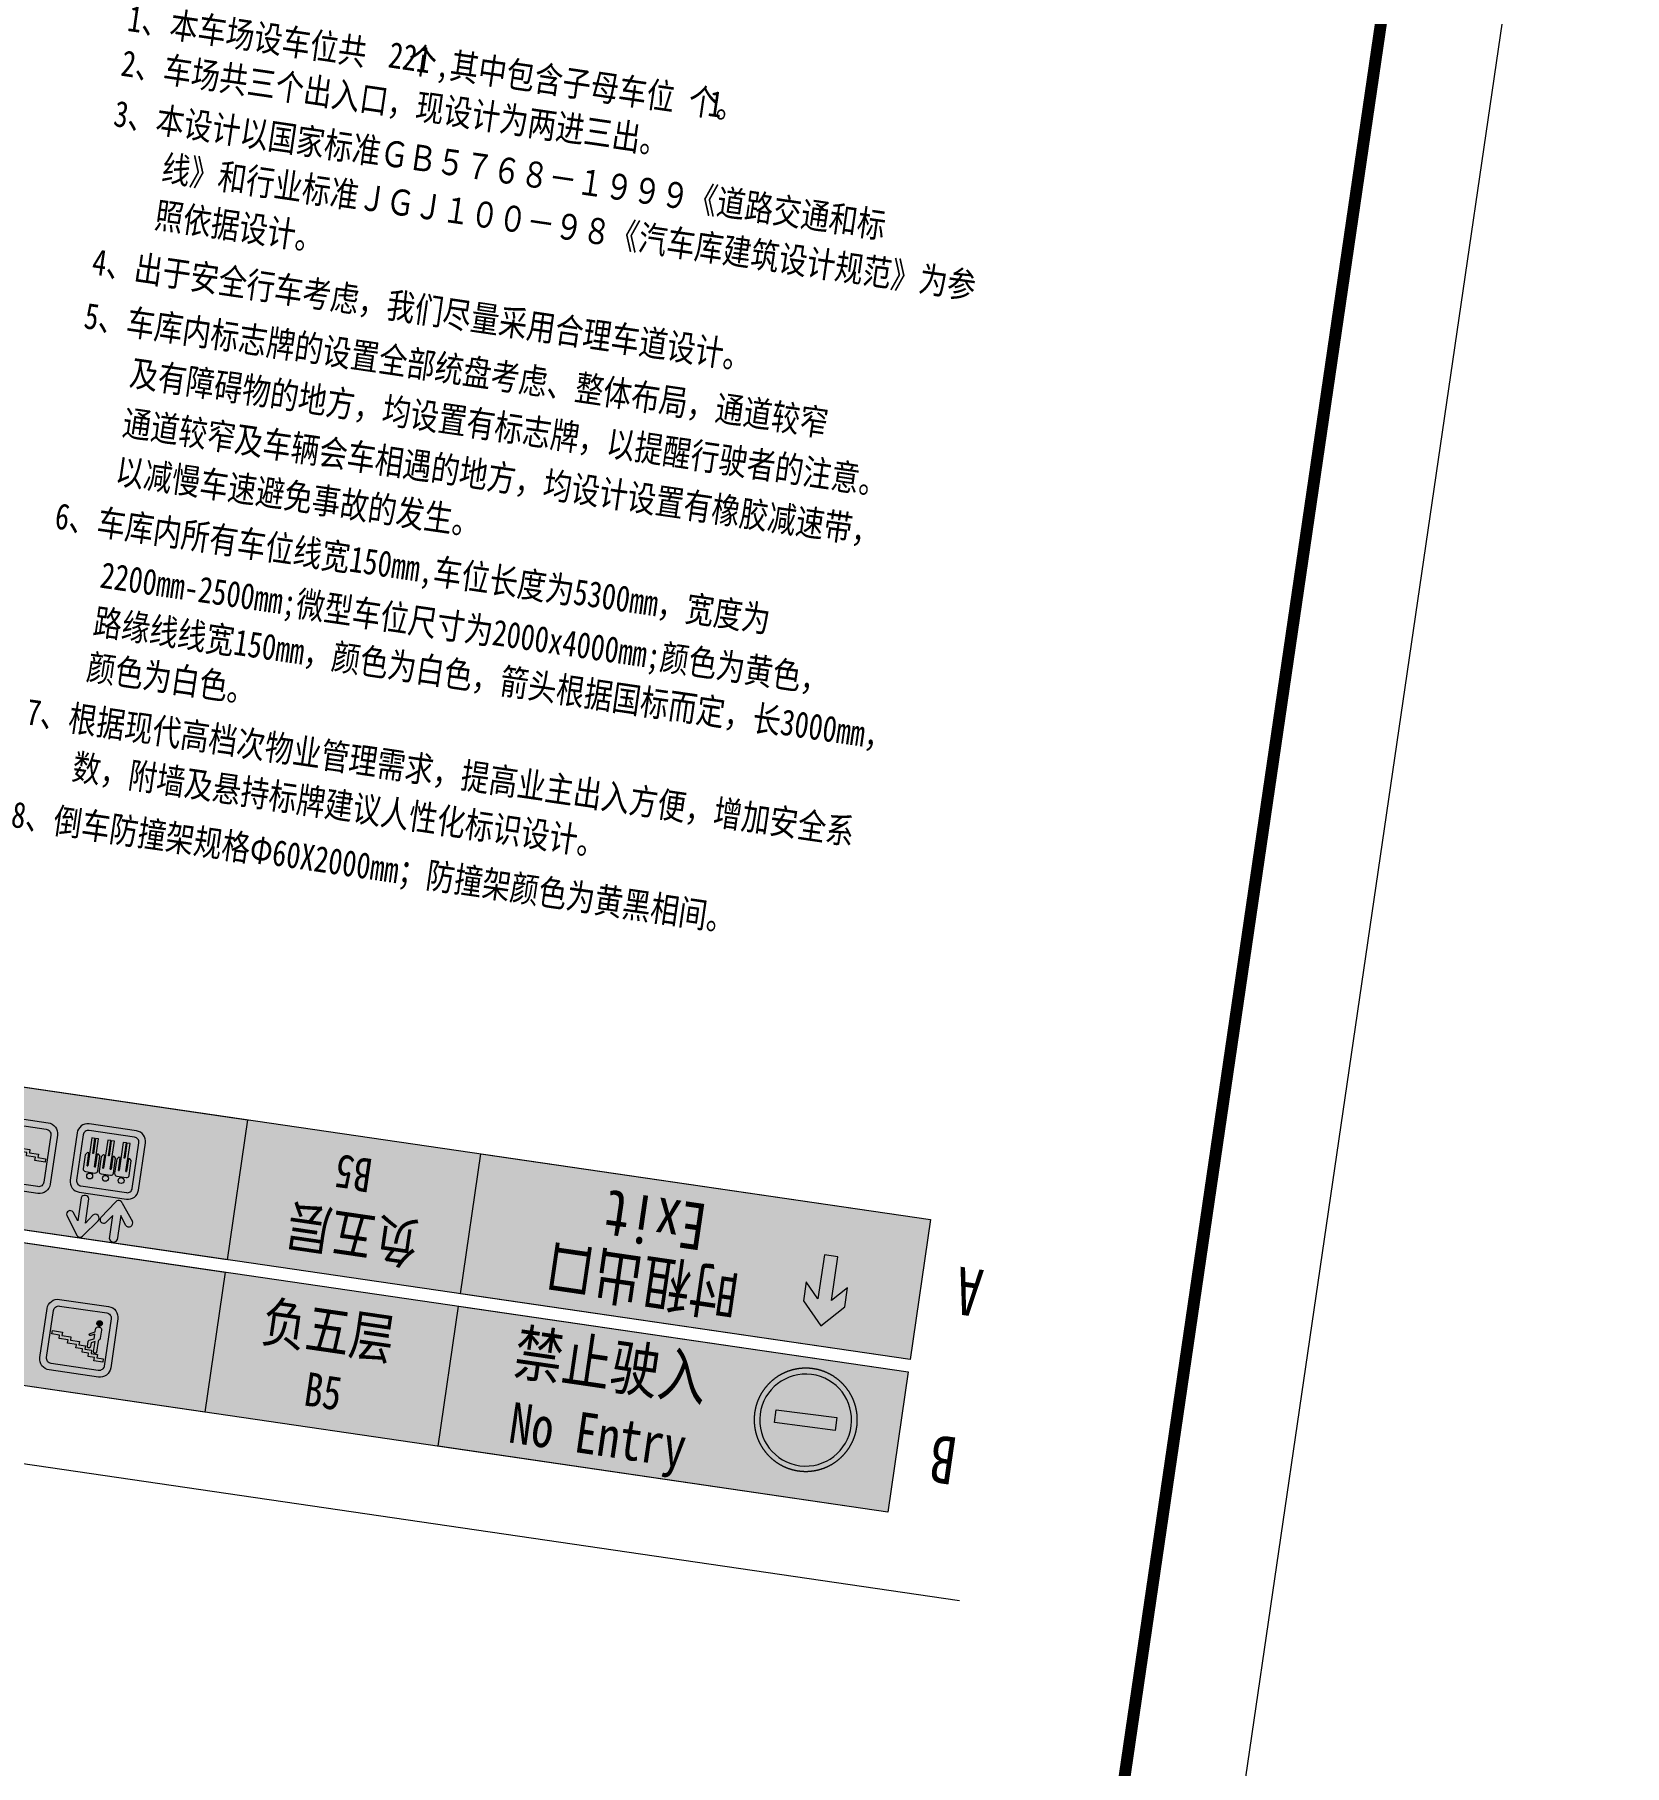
# Model space of a CAD drawing. Header units: inches. Extents: x -414268 to 632271, y -366004 to 318730.
# Drawn here: x -198109 to -158232, y 188726 to 232123 of the extents above; entities that cross this region are included whole.
import ezdxf

# ---------------------------------------------------------------- set-up
doc = ezdxf.new("R2010")
doc.units = ezdxf.units.IN
doc.header["$LTSCALE"] = 1200
doc.header["$MEASUREMENT"] = 0
doc.linetypes.add('DASHED', pattern=[19.05, 12.7, -6.35])
doc.layers.get('0').update_dxf_attribs({"linetype": 'CONTINUOUS', "lineweight": 0})
for name, color, linetype, lineweight in [('0--PAI--', 7, 'CONTINUOUS', 0), ('0--PAI--RED', 1, 'CONTINUOUS', 0), ('0--灯箱字(黄底黑字)', 7, 'CONTINUOUS', 0), ('0-增加车位', 6, 'CONTINUOUS', 0), ('PUB_TITLE', 7, 'CONTINUOUS', 0)]:
    doc.layers.add(name, color=color, linetype=linetype, lineweight=lineweight)
doc.layers.add('0--灯箱--字', color=7, linetype='CONTINUOUS', lineweight=0, true_color=0xf7f7f7)
doc.layers.add('0-栋牌字体', color=7, linetype='CONTINUOUS', lineweight=0, true_color=0xf7f7f7)
doc.styles.add('-宋体', font='', dxfattribs={"width": 0.8})
doc.styles.add('-黑体', font='simhei.ttf', dxfattribs={"width": 0.8})
doc.styles.get('-宋体').set_extended_font_data('SimSun')

# ---------------------------------------------------------------- blocks, each defined once
blk = doc.blocks.new('A$C27BC456A')
blk.add_hatch(color=250).paths.add_polyline_path([(14885, 112856), (14885, 114956), (8330, 114956), (8330, 112856)])
at = {"color": 250}
blk.add_lwpolyline([(8330, 114956), (14885, 114956), (14885, 112856), (8330, 112856), (8330, 114956)], dxfattribs=at)
blk = doc.blocks.new('A$C36DA1677')
at = {"layer": '0--PAI--RED'}
h = blk.add_hatch(color=256, dxfattribs=at)
edge = h.paths.add_edge_path()
edge.add_arc((120, 120), 120, 0, 360)
h.paths.add_polyline_path([(200, 103), (200, 137), (40, 137), (40, 103)], flags=16)
at = {"layer": '0--PAI--'}
blk.add_lwpolyline([(200, 103), (200, 137), (40, 137), (40, 103)], close=True, dxfattribs=at)
blk.add_circle((120, 120), 120, dxfattribs=at)
blk = doc.blocks.new('A$C443C2777')
at = {"layer": '0--PAI--', "xscale": 9, "yscale": 9, "zscale": 9}
blk.add_blockref('A$C36DA1677', (0, 0), dxfattribs=at)
blk = doc.blocks.new('A$C01A83D55')
at = {"linetype": 'DASHED', "lineweight": 15, "ltscale": 20, "true_color": 0xeff0f0}
h = blk.add_hatch(color=7, dxfattribs=at)
h.paths.add_polyline_path([(0, 1675, 1), (3350, 1675, 1)])
h.paths.add_polyline_path([(3168, 1685, -1), (182, 1685, -1)], flags=16)
h.paths.add_polyline_path([(2671, 1896), (2671, 1473), (680, 1473), (680, 1896)], flags=0)
at = {"true_color": 0xeff0f0}
blk.add_hatch(color=7, dxfattribs=at).paths.add_polyline_path([(2671, 1473), (2671, 1896), (680, 1896), (680, 1473)])
at = {"linetype": 'DASHED', "lineweight": 15, "ltscale": 20}
blk.add_circle((1675, 1675), 1675, dxfattribs=at)
at = {"xscale": 1.382400000002235, "yscale": 1.382400000002235, "zscale": 1.382400000002235}
blk.add_blockref('A$C443C2777', (182, 192), dxfattribs=at)
blk = doc.blocks.new('A$C744A17C1')
at = {"true_color": 0xf7f7f7}
h = blk.add_hatch(color=7, dxfattribs=at)
edge = h.paths.add_edge_path()
edge.add_line((-3036, 95701), (-4283, 95701))
edge.add_arc((-4283, 95427), 273, 90, 180)
edge.add_line((-4556, 95427), (-4556, 94185))
edge.add_arc((-4283, 94185), 273, 180, 270)
edge.add_line((-4283, 93912), (-3036, 93912))
edge.add_arc((-3036, 94185), 273, 270, 360)
edge.add_line((-2763, 94185), (-2763, 95427))
edge.add_arc((-3036, 95427), 273, 0, 90)
edge = h.paths.add_edge_path(flags=16)
edge.add_line((-3061, 95535), (-4258, 95535))
edge.add_arc((-4258, 95403), 132, 90, 180)
edge.add_line((-4390, 95403), (-4390, 94210))
edge.add_arc((-4258, 94210), 132, 180, 270)
edge.add_line((-4258, 94078), (-3061, 94078))
edge.add_arc((-3061, 94210), 132, 270, 360)
edge.add_line((-2928, 94210), (-2928, 95403))
edge.add_arc((-3061, 95403), 132, 0, 90)
for points in [[(-4150, 94529), (-4150, 94521), (-4147, 94514), (-4143, 94507), (-4138, 94502), (-4126, 94495), (-4111, 94492), (-4097, 94495), (-4091, 94497), (-4085, 94502), (-4080, 94507), (-4076, 94514), (-4074, 94521), (-4073, 94530), (-4073, 94786), (-3976, 94739), (-3975, 94643), (-3974, 94633), (-3972, 94625), (-3968, 94617), (-3963, 94612), (-3957, 94607), (-3951, 94604), (-3936, 94601), (-3922, 94603), (-3916, 94606), (-3910, 94611), (-3905, 94616), (-3901, 94623), (-3898, 94631), (-3898, 94641), (-3898, 94756), (-3900, 94770), (-3905, 94780), (-3913, 94789), (-3922, 94795), (-3922, 94795), (-4039, 94850), (-4039, 94962), (-3945, 94916), (-3932, 94912), (-3920, 94914), (-3911, 94919), (-3905, 94927), (-3902, 94936), (-3904, 94946), (-3910, 94955), (-3915, 94960), (-3922, 94963), (-4039, 95021), (-4039, 95091), (-4041, 95107), (-4046, 95120), (-4053, 95132), (-4063, 95141), (-4074, 95148), (-4086, 95154), (-4100, 95156), (-4114, 95158), (-4128, 95157), (-4142, 95154), (-4155, 95148), (-4166, 95141), (-4175, 95132), (-4183, 95121), (-4188, 95108), (-4190, 95093), (-4190, 94884), (-4189, 94874), (-4186, 94864), (-4177, 94847), (-4164, 94833), (-4150, 94822), (-4150, 94794)], [(-4106, 95186), (-4093, 95189), (-4081, 95195), (-4071, 95203), (-4063, 95213), (-4056, 95224), (-4052, 95236), (-4051, 95250), (-4052, 95263), (-4056, 95275), (-4063, 95286), (-4071, 95296), (-4081, 95304), (-4093, 95310), (-4106, 95314), (-4119, 95315), (-4134, 95314), (-4146, 95310), (-4158, 95304), (-4168, 95296), (-4176, 95286), (-4182, 95275), (-4187, 95263), (-4188, 95250), (-4187, 95236), (-4182, 95224), (-4176, 95213), (-4168, 95203), (-4158, 95195), (-4146, 95189), (-4133, 95186), (-4119, 95184)]]:
    blk.add_hatch(color=256).paths.add_polyline_path(points)
blk.add_hatch(color=7, dxfattribs=at).paths.add_polyline_path([(-2973, 94899), (-3229, 94898), (-3229, 94814), (-3456, 94813), (-3456, 94729), (-3683, 94728), (-3683, 94643), (-3849, 94643), (-3848, 94559), (-4016, 94558), (-4016, 94474), (-4177, 94473), (-4177, 94389), (-4338, 94388), (-4337, 94303), (-4113, 94304), (-4113, 94389), (-3952, 94389), (-3952, 94474), (-3789, 94474), (-3789, 94559), (-3621, 94559), (-3621, 94636), (-3621, 94644), (-3394, 94644), (-3395, 94729), (-3167, 94729), (-3168, 94814), (-2973, 94814)])
at = {"color": 7, "lineweight": 0, "ltscale": 5, "true_color": 0xf7f7f7}
for points in [[(-3036, 95701), (-4283, 95701, 0.414214), (-4556, 95427), (-4556, 94185, 0.414214), (-4283, 93912), (-3036, 93912, 0.414214), (-2763, 94185), (-2763, 95427, 0.414214)], [(-3061, 95535), (-4258, 95535, 0.414214), (-4390, 95403), (-4390, 94210, 0.414214), (-4258, 94078), (-3061, 94078, 0.414214), (-2928, 94210), (-2928, 95403, 0.414214)]]:
    blk.add_lwpolyline(points, format="xyb", close=True, dxfattribs=at)
at = {"color": 7, "true_color": 0xf7f7f7}
blk.add_lwpolyline([(-2972, 94814), (-2973, 94899), (-3229, 94898), (-3229, 94814), (-3456, 94813), (-3456, 94729), (-3683, 94728), (-3683, 94643), (-3849, 94643), (-3848, 94559), (-4016, 94558), (-4016, 94474), (-4177, 94473), (-4177, 94389), (-4338, 94388), (-4337, 94303), (-4113, 94304), (-4113, 94389), (-3952, 94389), (-3952, 94474), (-3789, 94474), (-3789, 94559), (-3621, 94559), (-3621, 94636), (-3621, 94644), (-3394, 94644), (-3395, 94729), (-3167, 94729), (-3168, 94814), (-2973, 94814), (-2973, 94899)], dxfattribs=at)
at = {"layer": '0-栋牌字体', "linetype": 'ByBlock'}
for points in [[(-4150, 94529), (-4150, 94521), (-4147, 94514), (-4143, 94507), (-4138, 94502), (-4126, 94495), (-4111, 94492), (-4097, 94495), (-4091, 94497), (-4085, 94502), (-4080, 94507), (-4076, 94514), (-4074, 94521), (-4073, 94530), (-4073, 94786), (-3976, 94739), (-3975, 94643), (-3974, 94633), (-3972, 94625), (-3968, 94617), (-3963, 94612), (-3957, 94607), (-3951, 94604), (-3936, 94601), (-3922, 94603), (-3916, 94606), (-3910, 94611), (-3905, 94616), (-3901, 94623), (-3898, 94631), (-3898, 94641), (-3898, 94756), (-3900, 94770), (-3905, 94780), (-3913, 94789), (-3922, 94795), (-3922, 94795), (-4039, 94850), (-4039, 94962), (-3945, 94916), (-3932, 94912), (-3920, 94914), (-3911, 94919), (-3905, 94927), (-3902, 94936), (-3904, 94946), (-3910, 94955), (-3915, 94960), (-3922, 94963), (-4039, 95021), (-4039, 95091), (-4041, 95107), (-4046, 95120), (-4053, 95132), (-4063, 95141), (-4074, 95148), (-4086, 95154), (-4100, 95156), (-4114, 95158), (-4128, 95157), (-4142, 95154), (-4155, 95148), (-4166, 95141), (-4175, 95132), (-4183, 95121), (-4188, 95108), (-4190, 95093), (-4190, 94884), (-4189, 94874), (-4186, 94864), (-4177, 94847), (-4164, 94833), (-4150, 94822), (-4150, 94794)], [(-4106, 95186), (-4093, 95189), (-4081, 95195), (-4071, 95203), (-4063, 95213), (-4056, 95224), (-4052, 95236), (-4051, 95250), (-4052, 95263), (-4056, 95275), (-4063, 95286), (-4071, 95296), (-4081, 95304), (-4093, 95310), (-4106, 95314), (-4119, 95315), (-4134, 95314), (-4146, 95310), (-4158, 95304), (-4168, 95296), (-4176, 95286), (-4182, 95275), (-4187, 95263), (-4188, 95250), (-4187, 95236), (-4182, 95224), (-4176, 95213), (-4168, 95203), (-4158, 95195), (-4146, 95189), (-4133, 95186), (-4119, 95184)]]:
    blk.add_lwpolyline(points, close=True, dxfattribs=at)
blk = doc.blocks.new('A$C53BB72EC')
at = {"layer": '0--灯箱--字', "true_color": 0xf7f7f7}
blk.add_hatch(color=7, dxfattribs=at).paths.add_polyline_path([(6264, -28315), (5705, -27793), (5226, -27793), (5600, -28143), (4493, -28143), (4493, -28486), (5600, -28486), (5226, -28836), (5705, -28836)])
at = {"layer": '0--灯箱--字', "color": 7, "true_color": 0xf7f7f7}
blk.add_lwpolyline([(6264, -28315), (5705, -27793), (5226, -27793), (5600, -28143), (4493, -28143), (4493, -28486), (5600, -28486), (5226, -28836), (5705, -28836)], close=True, dxfattribs=at)

msp = doc.modelspace()

# ---------------------------------------------------------------- hatches: boundary and pattern name
for points in [[(-192767.1, 204916.6), (-203728.6, 206519.8), (-204242.2, 203008.1), (-193280.7, 201405)], [(-186914.4, 204060.7), (-187428, 200549), (-176149, 198899.5), (-175635.5, 202411.1)], [(-187986.8, 196728.3), (-176707.8, 195078.8), (-176194.2, 198590.4), (-187473.2, 200240)]]:
    msp.add_hatch(color=250).paths.add_polyline_path(points)
at = {"lineweight": 0, "ltscale": 5}
for points in [[(-187428, 200549), (-193280.7, 201405), (-192767.1, 204916.6), (-186914.4, 204060.7)], [(-193325.9, 201096), (-187473.2, 200240), (-187986.8, 196728.3), (-193839.5, 197584.3)]]:
    msp.add_hatch(color=152, dxfattribs=at).paths.add_polyline_path(points)
at = {"lineweight": 0, "ltscale": 5, "true_color": 0xf7f7f7}
h = msp.add_hatch(color=7, dxfattribs=at)
edge = h.paths.add_edge_path(flags=0)
edge.add_arc((-195940.1, 203389), 74, 351.6794, 711.6794, ccw=False)
edge = h.paths.add_edge_path(flags=0)
edge.add_arc((-196331.7, 203446.3), 74, 351.6794, 711.6794, ccw=False)
edge = h.paths.add_edge_path(flags=0)
edge.add_arc((-196727.3, 203504.1), 74, 351.6794, 711.6794, ccw=False)
edge = h.paths.add_edge_path()
edge.add_line((-196993.9, 203099.3), (-195802.8, 202925.1))
edge.add_arc((-195764.6, 203186.2), 263.9, 621.6794, 711.6794)
edge.add_line((-195503.5, 203148), (-195329.9, 204335))
edge.add_arc((-195591, 204373.2), 263.9, 711.6794, 801.6794)
edge.add_line((-195552.8, 204634.3), (-196743.9, 204808.5))
edge.add_arc((-196782.1, 204547.4), 263.9, 441.6794, 531.6794)
edge.add_line((-197043.2, 204585.6), (-197216.8, 203398.6))
edge.add_arc((-196955.7, 203360.4), 263.9, 531.6794, 621.6794)
edge = h.paths.add_edge_path(flags=16)
edge.add_line((-196947, 203254), (-195803.4, 203086.8))
edge.add_arc((-195784.9, 203213.4), 128, 621.6794, 711.6794)
edge.add_line((-195658.3, 203194.9), (-195491.6, 204334.4))
edge.add_arc((-195618.2, 204352.9), 128, 711.6794, 801.6794)
edge.add_line((-195599.7, 204479.5), (-196743.3, 204646.8))
edge.add_arc((-196761.8, 204520.2), 128, 441.6794, 531.6794)
edge.add_line((-196888.4, 204538.7), (-197055.1, 203399.2))
edge.add_arc((-196928.5, 203380.6), 128, 531.6794, 621.6794)
edge = h.paths.add_edge_path(flags=0)
edge.add_line((-195818, 203617.3), (-195800, 203614.6))
edge.add_line((-195800, 203614.6), (-195753.4, 203933))
edge.add_arc((-195745.5, 203931.8), 8, 441.6794, 531.6794, ccw=False)
edge.add_line((-195744.3, 203939.8), (-195727.7, 203937.3))
edge.add_arc((-195728.9, 203929.4), 8, 399.75941, 441.6794, ccw=False)
edge.add_line((-195722.7, 203934.5), (-195714.4, 203924.6))
edge.add_line((-195714.4, 203924.6), (-195687.4, 203892.1))
edge.add_arc((-195693.6, 203887), 8, 351.6794, 399.75941, ccw=False)
edge.add_line((-195685.7, 203885.8), (-195739.4, 203518.3))
edge.add_arc((-195802.7, 203527.6), 64, 621.6794, 711.6794, ccw=False)
edge.add_line((-195812, 203464.2), (-196047.3, 203498.7))
edge.add_arc((-196038.1, 203562), 64, 531.6794, 621.6794, ccw=False)
edge.add_line((-196101.4, 203571.2), (-196049.8, 203923.9))
edge.add_line((-196049.8, 203923.9), (-195999.7, 203973.8))
edge.add_arc((-195994, 203968.1), 8, 441.6794, 494.85909, ccw=False)
edge.add_line((-195992.9, 203976), (-195965.9, 203972.1))
edge.add_arc((-195967.1, 203964.2), 8, 351.6794, 441.6794, ccw=False)
edge.add_line((-195959.1, 203963), (-196005.8, 203644.3))
edge.add_line((-196005.8, 203644.3), (-195986.6, 203641.5))
edge.add_line((-195986.6, 203641.5), (-195883.8, 204344.3))
edge.add_line((-195883.8, 204344.3), (-195806.9, 204333.1))
edge.add_line((-195806.9, 204333.1), (-195862.2, 203954.7))
edge.add_line((-195862.2, 203954.7), (-195847.7, 203952.5))
edge.add_line((-195847.7, 203952.5), (-195792.3, 204330.9))
edge.add_line((-195792.3, 204330.9), (-195715.3, 204319.7))
edge.add_line((-195715.3, 204319.7), (-195818, 203617.3))
edge = h.paths.add_edge_path(flags=0)
edge.add_line((-196209.6, 203674.6), (-196191.6, 203671.9))
edge.add_line((-196191.6, 203671.9), (-196145, 203990.3))
edge.add_arc((-196137.1, 203989.1), 8, 441.6794, 531.6794, ccw=False)
edge.add_line((-196136, 203997), (-196119.3, 203994.6))
edge.add_arc((-196120.5, 203986.7), 8, 399.75941, 441.6794, ccw=False)
edge.add_line((-196114.3, 203991.8), (-196106, 203981.8))
edge.add_line((-196106, 203981.8), (-196079.1, 203949.4))
edge.add_arc((-196085.2, 203944.3), 8, 351.6794, 399.75941, ccw=False)
edge.add_line((-196077.3, 203943.1), (-196131, 203575.6))
edge.add_arc((-196194.3, 203584.8), 64, 621.6794, 711.6794, ccw=False)
edge.add_line((-196203.6, 203521.5), (-196438.9, 203555.9))
edge.add_arc((-196429.7, 203619.2), 64, 531.6794, 621.6794, ccw=False)
edge.add_line((-196493, 203628.5), (-196441.4, 203981.2))
edge.add_line((-196441.4, 203981.2), (-196391.3, 204031.1))
edge.add_arc((-196385.7, 204025.4), 8, 441.6794, 494.85909, ccw=False)
edge.add_line((-196384.5, 204033.3), (-196357.5, 204029.4))
edge.add_arc((-196358.7, 204021.4), 8, 351.6794, 441.6794, ccw=False)
edge.add_line((-196350.8, 204020.3), (-196397.4, 203701.6))
edge.add_line((-196397.4, 203701.6), (-196378.2, 203698.8))
edge.add_line((-196378.2, 203698.8), (-196275.4, 204401.6))
edge.add_line((-196275.4, 204401.6), (-196198.5, 204390.3))
edge.add_line((-196198.5, 204390.3), (-196253.8, 204011.9))
edge.add_line((-196253.8, 204011.9), (-196239.3, 204009.8))
edge.add_line((-196239.3, 204009.8), (-196184, 204388.2))
edge.add_line((-196184, 204388.2), (-196106.9, 204376.9))
edge.add_line((-196106.9, 204376.9), (-196209.6, 203674.6))
edge = h.paths.add_edge_path(flags=0)
edge.add_line((-196604.8, 203732.3), (-196586.8, 203729.7))
edge.add_line((-196586.8, 203729.7), (-196540.2, 204048.1))
edge.add_arc((-196532.3, 204046.9), 8, 441.6794, 531.6794, ccw=False)
edge.add_line((-196531.1, 204054.8), (-196514.5, 204052.4))
edge.add_arc((-196515.7, 204044.5), 8, 399.75941, 441.6794, ccw=False)
edge.add_line((-196509.5, 204049.6), (-196501.2, 204039.6))
edge.add_line((-196501.2, 204039.6), (-196474.2, 204007.2))
edge.add_arc((-196480.4, 204002.1), 8, 351.6794, 399.75941, ccw=False)
edge.add_line((-196472.5, 204000.9), (-196526.2, 203633.4))
edge.add_arc((-196589.5, 203642.6), 64, 621.6794, 711.6794, ccw=False)
edge.add_line((-196598.8, 203579.3), (-196834.1, 203613.7))
edge.add_arc((-196824.8, 203677), 64, 531.6794, 621.6794, ccw=False)
edge.add_line((-196888.1, 203686.3), (-196836.6, 204039))
edge.add_line((-196836.6, 204039), (-196786.5, 204088.9))
edge.add_arc((-196780.8, 204083.2), 8, 441.6794, 494.85909, ccw=False)
edge.add_line((-196779.7, 204091.1), (-196752.7, 204087.2))
edge.add_arc((-196753.8, 204079.2), 8, 351.6794, 441.6794, ccw=False)
edge.add_line((-196745.9, 204078.1), (-196792.5, 203759.4))
edge.add_line((-196792.5, 203759.4), (-196773.4, 203756.6))
edge.add_line((-196773.4, 203756.6), (-196670.6, 204459.4))
edge.add_line((-196670.6, 204459.4), (-196593.7, 204448.1))
edge.add_line((-196593.7, 204448.1), (-196649, 204069.7))
edge.add_line((-196649, 204069.7), (-196634.5, 204067.6))
edge.add_line((-196634.5, 204067.6), (-196579.1, 204446))
edge.add_line((-196579.1, 204446), (-196502.1, 204434.7))
edge.add_line((-196502.1, 204434.7), (-196604.8, 203732.3))
for points in [[(-196887.5, 202016.1, -0.6624751), (-197060.8, 202041.4), (-197300.9, 202513.6, -0.8769134), (-197143.7, 202599.3), (-197026.7, 202377.5), (-196941.4, 202960.7, -0.7104157), (-196745.5, 202932), (-196834.5, 202323.8), (-196649.7, 202522.7, -0.9042848), (-196510.9, 202378.4)], [(-195653.1, 202366.8, -0.9042848), (-195827.4, 202268.3), (-195947.5, 202511.8), (-196036.4, 201903.6, -0.7104157), (-196232.3, 201932.2), (-196147, 202515.4), (-196322.6, 202336.3, -0.8769134), (-196448.7, 202463.5), (-196083.4, 202847.2, -0.6624751), (-195910.1, 202821.8)]]:
    msp.add_hatch(color=7, dxfattribs=at).paths.add_polyline_path(points)

# ---------------------------------------------------------------- linework, layer by layer
at = {"color": 7, "lineweight": 0, "ltscale": 5, "true_color": 0xf7f7f7}
for p, q in [((-196670.6, 204459.4), (-196773.4, 203756.6)), ((-196593.7, 204448.1), (-196670.6, 204459.4)), ((-196649, 204069.7), (-196593.7, 204448.1)), ((-196579.1, 204446), (-196634.5, 204067.6)), ((-196604.8, 203732.3), (-196502.1, 204434.7)), ((-196502.1, 204434.7), (-196579.1, 204446)), ((-196275.4, 204401.6), (-196378.2, 203698.8)), ((-196198.5, 204390.3), (-196275.4, 204401.6)), ((-196836.6, 204039), (-196888.1, 203686.3)), ((-196786.5, 204088.9), (-196836.6, 204039)), ((-196792.5, 203759.4), (-196745.9, 204078.1)), ((-196752.7, 204087.2), (-196779.7, 204091.1)), ((-196634.5, 204067.6), (-196649, 204069.7)), ((-196540.2, 204048.1), (-196586.8, 203729.7)), ((-196514.5, 204052.4), (-196531.1, 204054.8)), ((-196526.2, 203633.4), (-196472.5, 204000.9)), ((-196501.2, 204039.6), (-196509.5, 204049.6)), ((-196474.2, 204007.2), (-196501.2, 204039.6)), ((-196441.4, 203981.2), (-196493, 203628.5)), ((-196391.3, 204031.1), (-196441.4, 203981.2)), ((-196397.4, 203701.6), (-196350.8, 204020.3)), ((-196357.5, 204029.4), (-196384.5, 204033.3)), ((-196253.8, 204011.9), (-196198.5, 204390.3)), ((-196239.3, 204009.8), (-196253.8, 204011.9)), ((-196184, 204388.2), (-196239.3, 204009.8)), ((-196209.6, 203674.6), (-196106.9, 204376.9)), ((-196145, 203990.3), (-196191.6, 203671.9)), ((-196106.9, 204376.9), (-196184, 204388.2)), ((-196119.3, 203994.6), (-196136, 203997)), ((-196106, 203981.8), (-196114.3, 203991.8)), ((-196079.1, 203949.4), (-196106, 203981.8)), ((-195999.7, 203973.8), (-196049.8, 203923.9)), ((-195965.9, 203972.1), (-195992.9, 203976)), ((-195883.8, 204344.3), (-195986.6, 203641.5)), ((-195806.9, 204333.1), (-195883.8, 204344.3)), ((-195862.2, 203954.7), (-195806.9, 204333.1)), ((-195792.3, 204330.9), (-195847.7, 203952.5)), ((-195818, 203617.3), (-195715.3, 204319.7)), ((-195715.3, 204319.7), (-195792.3, 204330.9)), ((-196834.1, 203613.7), (-196598.8, 203579.3)), ((-196792.5, 203759.4), (-196773.4, 203756.6)), ((-196604.8, 203732.3), (-196586.8, 203729.7)), ((-196438.9, 203555.9), (-196203.6, 203521.5)), ((-196397.4, 203701.6), (-196378.2, 203698.8)), ((-196209.6, 203674.6), (-196191.6, 203671.9)), ((-196131, 203575.6), (-196077.3, 203943.1)), ((-196049.8, 203923.9), (-196101.4, 203571.2)), ((-196005.8, 203644.3), (-195959.1, 203963)), ((-196005.8, 203644.3), (-195986.6, 203641.5)), ((-195847.7, 203952.5), (-195862.2, 203954.7)), ((-195818, 203617.3), (-195800, 203614.6)), ((-195753.4, 203933), (-195800, 203614.6)), ((-195727.7, 203937.3), (-195744.3, 203939.8)), ((-195739.4, 203518.3), (-195685.7, 203885.8)), ((-195714.4, 203924.6), (-195722.7, 203934.5)), ((-195687.4, 203892.1), (-195714.4, 203924.6)), ((-196047.3, 203498.7), (-195812, 203464.2))]:
    msp.add_line(p, q, dxfattribs=at)
at = {"color": 250}
for points in [[(-176149, 198899.5), (-204242.2, 203008.1), (-203728.6, 206519.8), (-175635.5, 202411.1), (-176149, 198899.5)], [(-193280.7, 201405), (-204242.2, 203008.1), (-203728.6, 206519.8), (-192767.1, 204916.6), (-193280.7, 201405)], [(-193280.7, 201405), (-204242.2, 203008.1), (-203728.6, 206519.8), (-192767.1, 204916.6), (-193280.7, 201405)], [(-176149, 198899.5), (-187428, 200549), (-186914.4, 204060.7), (-175635.5, 202411.1), (-176149, 198899.5)], [(-204287.4, 202699.1), (-176194.2, 198590.4), (-176707.8, 195078.8), (-204801, 199187.4), (-204287.4, 202699.1)], [(-187473.2, 200240), (-176194.2, 198590.4), (-176707.8, 195078.8), (-187986.8, 196728.3), (-187473.2, 200240)], [(-187473.2, 200240), (-176194.2, 198590.4), (-176707.8, 195078.8), (-187986.8, 196728.3), (-187473.2, 200240)]]:
    msp.add_lwpolyline(points, dxfattribs=at)
at = {"color": 7, "lineweight": 0, "ltscale": 5, "true_color": 0xf7f7f7}
for points in [[(-196993.9, 203099.3), (-195802.8, 202925.1, 0.4142136), (-195503.5, 203148), (-195329.9, 204335, 0.4142136), (-195552.8, 204634.3), (-196743.9, 204808.5, 0.4142136), (-197043.2, 204585.6), (-197216.8, 203398.6, 0.4142136)], [(-196947, 203254), (-195803.4, 203086.8, 0.4142136), (-195658.3, 203194.9), (-195491.6, 204334.4, 0.4142136), (-195599.7, 204479.5), (-196743.3, 204646.8, 0.4142136), (-196888.4, 204538.7), (-197055.1, 203399.2, 0.4142136)]]:
    msp.add_lwpolyline(points, format="xyb", close=True, dxfattribs=at)
at = {"color": 6}
msp.add_lwpolyline([(-233089.5, 201373), (-174907.5, 192863.8)], dxfattribs=at)
at = {"color": 7, "lineweight": 0, "ltscale": 5, "true_color": 0xf7f7f7}
for centre in [(-196727.3, 203504.1), (-196331.7, 203446.3), (-195940.1, 203389)]:
    msp.add_circle(centre, 74, dxfattribs=at)
for centre, radius, start, end in [((-196780.8, 204083.2), 8, 81.6794, 134.85909), ((-196753.8, 204079.2), 8, 351.6794, 81.6794), ((-196532.3, 204046.9), 8, 81.6794, 171.6794), ((-196515.7, 204044.5), 8, 39.75941, 81.6794), ((-196480.4, 204002.1), 8, 351.6794, 39.75941), ((-196385.7, 204025.4), 8, 81.6794, 134.85909), ((-196358.7, 204021.4), 8, 351.6794, 81.6794), ((-196137.1, 203989.1), 8, 81.6794, 171.6794), ((-196120.5, 203986.7), 8, 39.75941, 81.6794), ((-195994, 203968.1), 8, 81.6794, 134.85909), ((-195967.1, 203964.2), 8, 351.6794, 81.6794), ((-196824.8, 203677), 64, 171.6794, 261.6794), ((-196589.5, 203642.6), 64, 261.6794, 351.6794), ((-196429.7, 203619.2), 64, 171.6794, 261.6794), ((-196194.3, 203584.8), 64, 261.6794, 351.6794), ((-196038.1, 203562), 64, 171.6794, 261.6794), ((-196085.2, 203944.3), 8, 351.6794, 39.75941), ((-195745.5, 203931.8), 8, 81.6794, 171.6794), ((-195728.9, 203929.4), 8, 39.75941, 81.6794), ((-195693.6, 203887), 8, 351.6794, 39.75941), ((-195802.7, 203527.6), 64, 261.6794, 351.6794)]:
    msp.add_arc(centre, radius, start, end, dxfattribs=at)
at = {"layer": '0-增加车位', "color": 7, "lineweight": 0, "ltscale": 5, "true_color": 0xf7f7f7}
for points in [[(-196941.4, 202960.7), (-197026.7, 202377.5)], [(-196649.7, 202522.7), (-196834.5, 202323.8), (-196745.5, 202932)], [(-196448.7, 202463.5), (-196083.4, 202847.2)], [(-195910.1, 202821.8), (-195910.1, 202821.8), (-195653, 202366.5), (-195653, 202366.5)], [(-197300.9, 202513.6), (-197060.8, 202041.4)], [(-197026.7, 202377.5), (-197143.7, 202599.3)], [(-196887.5, 202016.1), (-196887.5, 202016.1), (-196510.7, 202378.6), (-196510.7, 202378.7)], [(-196147, 202515.4), (-196322.6, 202336.3)], [(-196232.3, 201932.2), (-196147, 202515.4)], [(-195827.4, 202268.3), (-195947.5, 202511.8), (-196036.4, 201903.6)]]:
    msp.add_lwpolyline(points, dxfattribs=at)
for centre, radius, start, end in [((-196848.5, 202912.2), 104.8, 10.89823, 152.46057), ((-196002.2, 202797.8), 95.1, 14.63244, 148.72636), ((-197216.6, 202546.1), 90.3, 36.11254, 201.10437), ((-196587.6, 202443.6), 100.6, 319.65325, 128.14349), ((-196377.3, 202408.2), 90.3, 142.25443, 307.24626), ((-195745.2, 202326.4), 100.6, 215.21531, 23.70555), ((-196968.8, 202065.4), 95.1, 194.63244, 328.72636), ((-196129.4, 201952.1), 104.8, 190.89823, 332.46057)]:
    msp.add_arc(centre, radius, start, end, dxfattribs=at)
at = {"layer": 'PUB_TITLE'}
msp.add_lwpolyline([(-352790.2, 154546.5), (-334556.5, 279220.2), (-158232.3, 253432.5), (-176466, 128758.8)], close=True, dxfattribs=at)
at = {"layer": 'PUB_TITLE', "const_width": 300}
msp.add_lwpolyline([(-344935, 156429.5), (-179000.3, 132161.3), (-161634.8, 250898.2), (-327569.6, 275166.4)], close=True, dxfattribs=at)

# ---------------------------------------------------------------- block references
at = {"xscale": -1}
for p, rotation in [((-181172.1, 297323.6), 171.6793996836047), ((-214337.9, 106157.1), 351.6793996836047)]:
    msp.add_blockref('A$C744A17C1', p, dxfattribs=dict(at, rotation=rotation))
at = {"xscale": 1.689999999944121, "yscale": 1.690000000002328, "zscale": 1.68999999998348, "rotation": 351.6793996836047}
msp.add_blockref('A$C27BC456A', (-246330.2, 12506.3), dxfattribs=at)
at = {"rotation": 261.6793996827762}
msp.add_blockref('A$C53BB72EC', (-149462.8, 201846.9), dxfattribs=at)
at = {"linetype": 'DASHED', "lineweight": 15, "ltscale": 20, "xscale": -0.7722624006674729, "yscale": 0.7722624001471557, "zscale": 0.7722623999929205, "rotation": 172.7000547105083}
msp.add_blockref('A$C01A83D55', (-179885.3, 198839.1), dxfattribs=at)

# ---------------------------------------------------------------- texts
at = {"lineweight": 0, "style": '-黑体', "width": 0.8}
for s, height, p in [('1、本车场设车位共   个,其中包含子母车位 个。', 651.442, (-195806.7, 232219.7)), ('2、车场共三个出入口，现设计为两进三出。', 651.442, (-195970.8, 231097.8)), ('3、本设计以国家标准ＧＢ５７６８－１９９９《道路交通和标', 651.442, (-196155.6, 229833.9)), ('线》和行业标准ＪＧＪ１００－９８《汽车库建筑设计规范》为参', 651.442, (-194951.9, 228469.8)), ('照依据设计。', 651.44, (-195124.3, 227291.2)), ('4、出于安全行车考虑，我们尽量采用合理车道设计。', 651.442, (-196699.1, 226118.1)), ('5、车库内标志牌的设置全部统盘考虑、整体布局，通道较窄', 651.442, (-196896.9, 224765.7)), ('及有障碍物的地方，均设置有标志牌，以提醒行驶者的注意。', 651.442, (-195753.4, 223327.9)), ('通道较窄及车辆会车相遇的地方，均设计设置有橡胶减速带，', 651.442, (-195935.7, 222081.3)), ('以减慢车速避免事故的发生。', 651.442, (-196111.8, 220877.2)), ('6、车库内所有车位线宽150mm,车位长度为5300mm，宽度为', 651.442, (-197631.1, 219745.1)), ('2200mm-2500mm;微型车位尺寸为2000x4000mm;颜色为黄色，', 651.442, (-196494.2, 218262.4)), ('路缘线线宽150mm，颜色为白色，箭头根据国标而定，长3000mm，', 651.442, (-196664.8, 217096)), ('颜色为白色。', 651.44, (-196831.3, 215957.5)), ('7、根据现代高档次物业管理需求，提高业主出入方便，增加安全系', 651.442, (-198349.3, 214834.8)), ('数，附墙及悬持标牌建议人性化标识设计。', 651.442, (-197197.3, 213454.8)), ('8、倒车防撞架规格Φ60X2000mm；防撞架颜色为黄黑相间。', 651.442, (-198725.6, 212261.5))]:
    msp.add_text(s, height=height, rotation=351.6794, dxfattribs=at).set_placement(p)
at = {"color": 1, "lineweight": 0, "style": '-黑体', "width": 0.8}
for s, height, p in [('221', 651.44, (-189264.8, 231306.4)), ('1', 651.4, (-181248.6, 230090.1))]:
    msp.add_text(s, height=height, rotation=351.6794, dxfattribs=at).set_placement(p)
at = {"color": 1, "style": '-宋体', "width": 0.8}
for s, p in [('A', (-174270.7, 201140.2)), ('B', (-174916.6, 196932.1))]:
    msp.add_text(s, height=1190.7, rotation=171.6794, dxfattribs=at).set_placement(p)
at = {"layer": '0--灯箱字(黄底黑字)', "color": 7, "true_color": 0xffffff, "style": '-宋体', "width": 0.8}
for s, height, rotation, p in [('B5', 845, 171.6794, (-189592.6, 203920.7)), (' Exit', 1170, 171.6794, (-180573.4, 202694.5)), ('负五层', 1014, 171.6794, (-188413, 202290.7)), ('时租出口', 1115.4, 171.6794, (-180376.8, 201081.6)), ('负五层', 1014, 351.6794, (-192453.8, 199370.8)), ('禁止驶入', 1115.4, 351.6794, (-186137.9, 198558.9)), ('B5', 845, 351.6794, (-191387, 197757.3)), ('No Entry', 1022.45, 351.6794, (-186254.1, 196829.9))]:
    msp.add_text(s, height=height, rotation=rotation, dxfattribs=at).set_placement(p)

doc.saveas('drawing.dxf')
